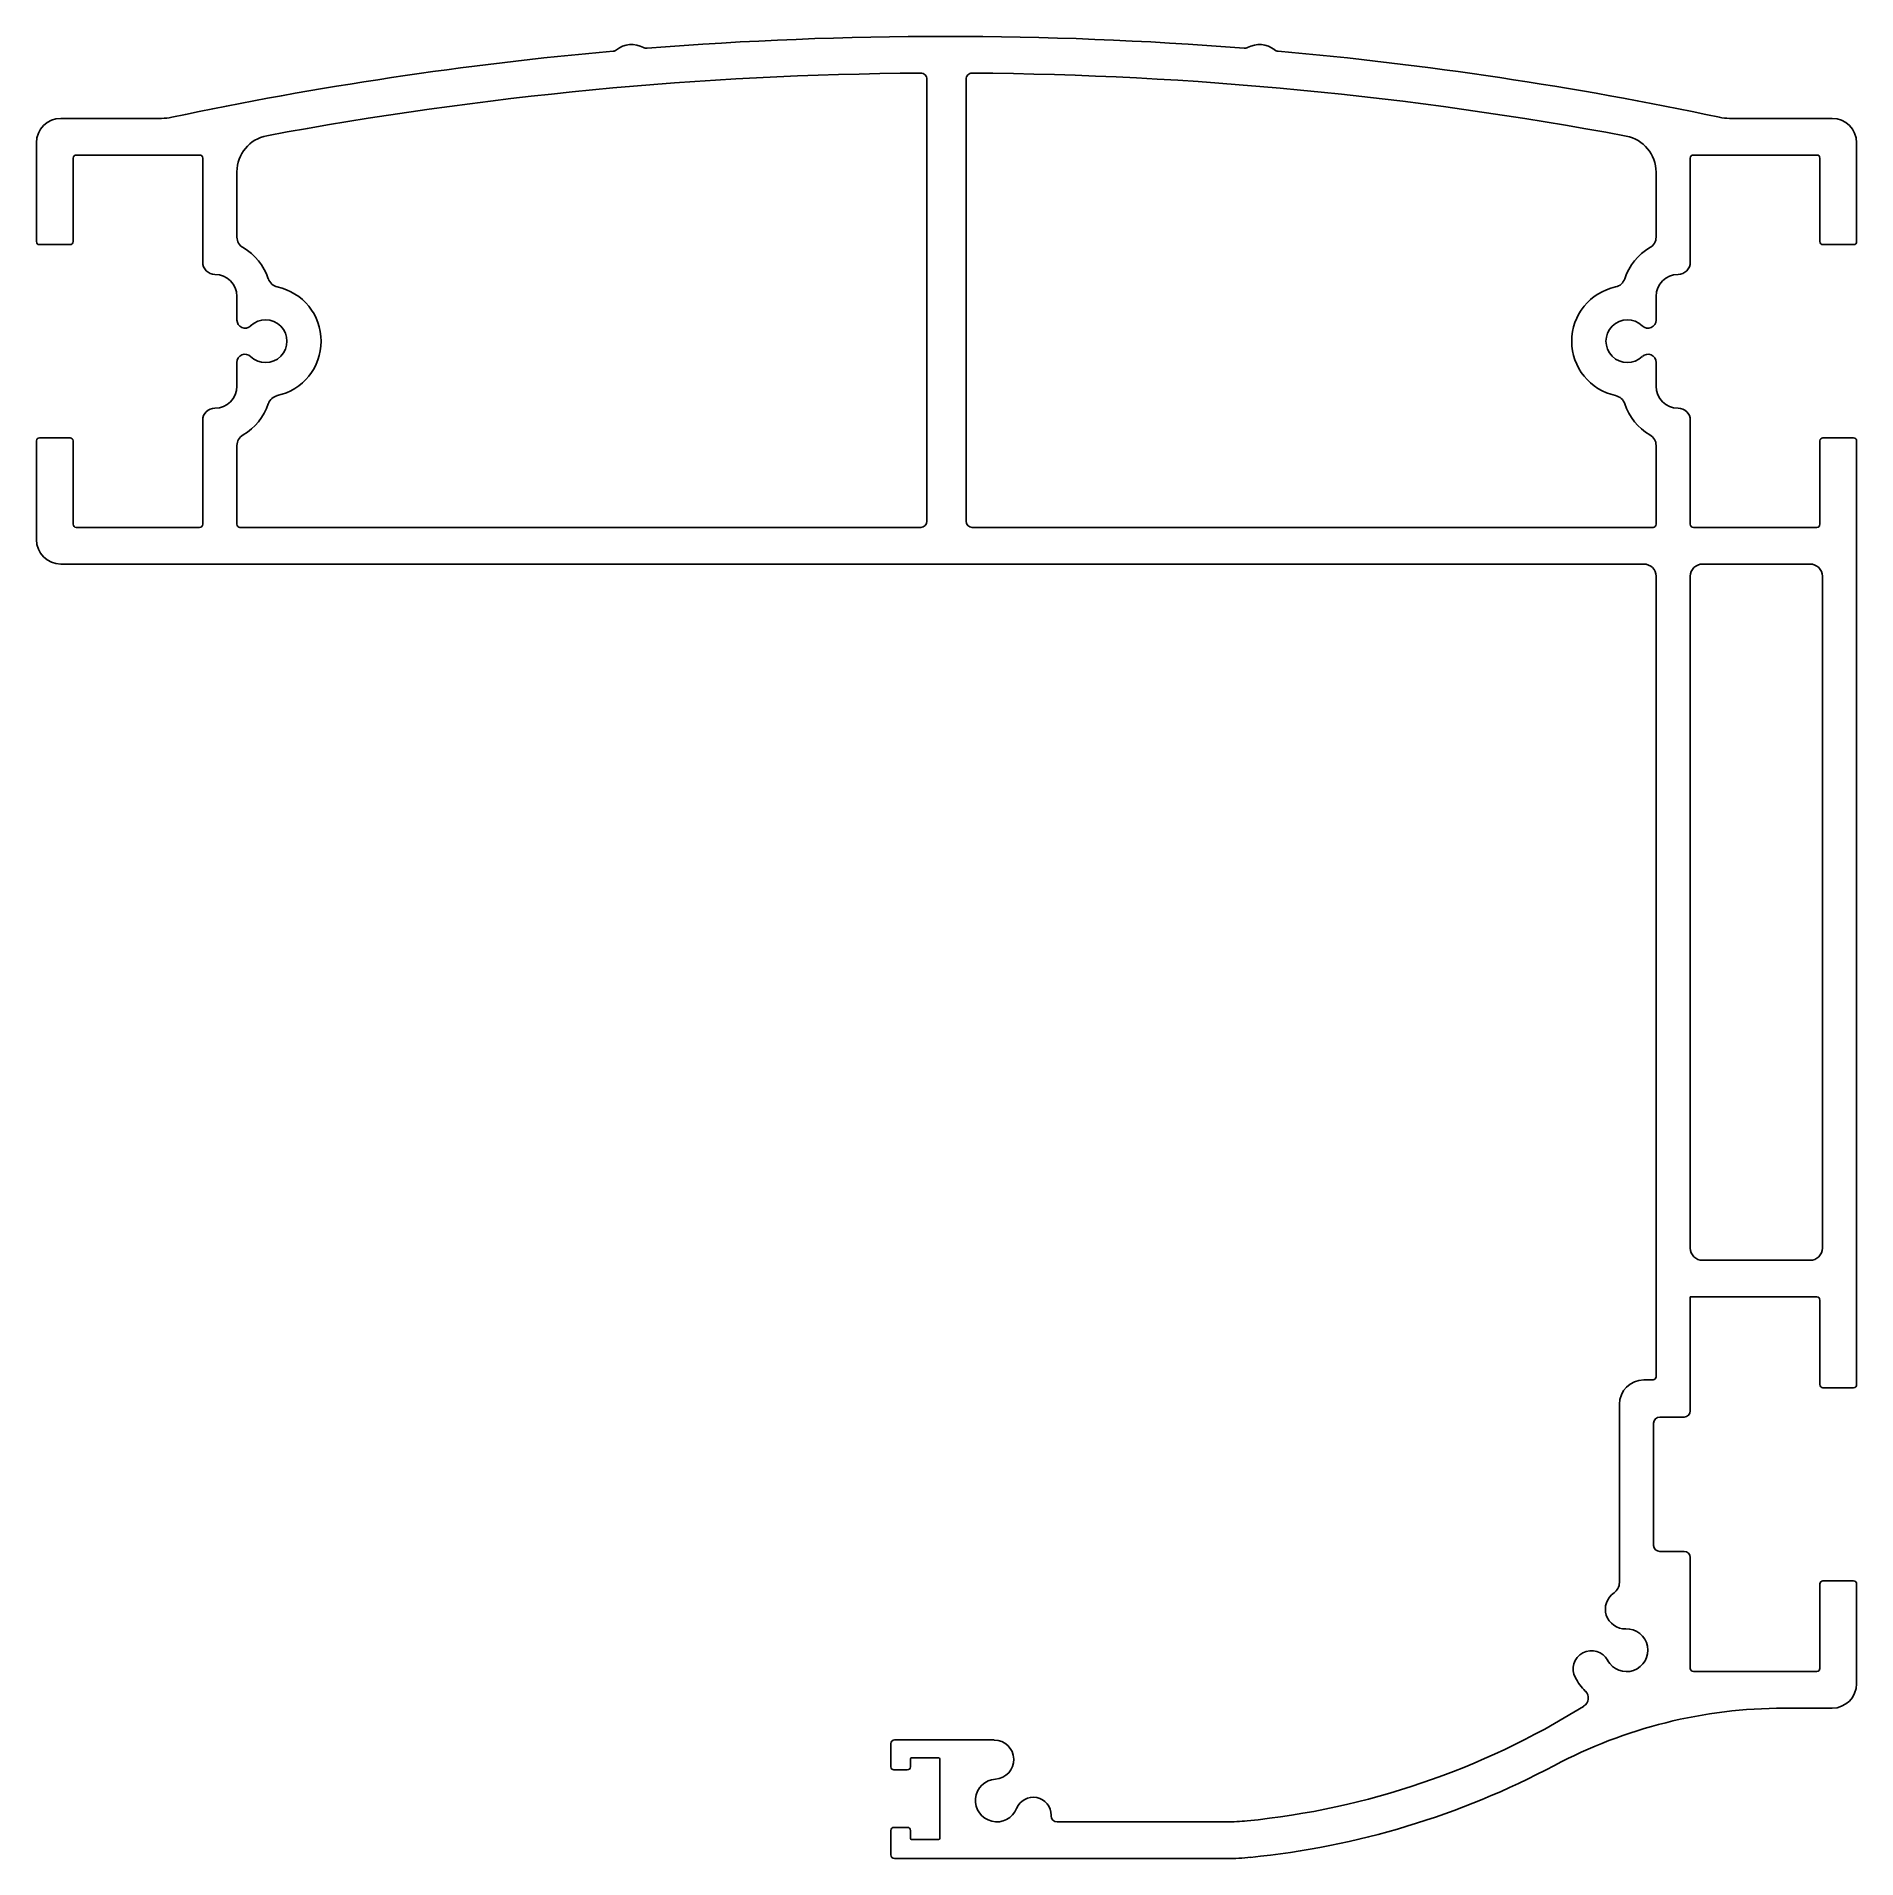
# Model space of a CAD drawing. Extents: x 2615 to 2764, y 1299 to 1448.
import ezdxf

# ---------------------------------------------------------------- set-up
doc = ezdxf.new("R2010")
doc.units = 0
doc.layers.get('0').update_dxf_attribs({"linetype": 'CONTINUOUS'})

msp = doc.modelspace()

# ---------------------------------------------------------------- linework, layer by layer
for p, q in [((2687.62, 1444.86), (2687.62, 1408.7)), ((2690.82, 1408.7), (2690.82, 1444.86)), ((2625.02, 1441.66), (2616.78, 1441.66)), ((2761.67, 1441.66), (2753.27, 1441.66)), ((2614.78, 1439.66), (2614.78, 1431.58)), ((2618.03, 1438.66), (2628.13, 1438.66)), ((2750.32, 1438.66), (2760.42, 1438.66)), ((2763.67, 1431.58), (2763.67, 1439.66)), ((2617.78, 1431.58), (2617.78, 1438.41)), ((2628.38, 1438.41), (2628.38, 1429.9)), ((2631.18, 1431.95), (2631.18, 1437.29)), ((2747.27, 1437.26), (2747.27, 1431.95)), ((2750.07, 1429.9), (2750.07, 1438.41)), ((2760.67, 1438.41), (2760.67, 1431.58)), ((2615.03, 1431.33), (2617.53, 1431.33)), ((2760.92, 1431.33), (2763.42, 1431.33)), ((2631.18, 1427.1), (2631.18, 1425.16)), ((2747.27, 1425.16), (2747.27, 1427.1)), ((2631.18, 1421.7), (2631.18, 1419.75)), ((2747.27, 1419.75), (2747.27, 1421.7)), ((2628.38, 1416.95), (2628.38, 1408.45)), ((2750.07, 1408.45), (2750.07, 1416.95)), ((2614.78, 1415.28), (2614.78, 1407.2)), ((2617.53, 1415.53), (2615.03, 1415.53)), ((2617.78, 1408.45), (2617.78, 1415.28)), ((2631.18, 1408.45), (2631.18, 1414.9)), ((2747.27, 1414.9), (2747.27, 1408.45)), ((2760.67, 1415.28), (2760.67, 1408.45)), ((2763.42, 1415.53), (2760.92, 1415.53)), ((2763.67, 1338.07), (2763.67, 1415.28)), ((2628.13, 1408.2), (2618.03, 1408.2)), ((2687.12, 1408.2), (2631.43, 1408.2)), ((2747.02, 1408.2), (2691.32, 1408.2)), ((2760.42, 1408.2), (2750.32, 1408.2)), ((2616.78, 1405.2), (2746.27, 1405.2)), ((2751.07, 1405.2), (2759.87, 1405.2)), ((2747.27, 1404.2), (2747.27, 1338.71)), ((2750.07, 1349.24), (2750.07, 1404.2)), ((2760.87, 1404.2), (2760.87, 1349.24)), ((2759.87, 1348.24), (2751.07, 1348.24)), ((2750.07, 1345.24), (2760.42, 1345.24)), ((2750.07, 1335.92), (2750.07, 1345.24)), ((2760.67, 1344.99), (2760.67, 1338.07)), ((2747.02, 1338.46), (2746.27, 1338.46)), ((2760.92, 1337.82), (2763.42, 1337.82)), ((2744.27, 1336.46), (2744.27, 1321.87)), ((2747.07, 1324.92), (2747.07, 1334.92)), ((2747.57, 1335.42), (2749.57, 1335.42)), ((2749.57, 1324.42), (2747.57, 1324.42)), ((2750.07, 1314.85), (2750.07, 1323.92)), ((2760.67, 1321.77), (2760.67, 1314.85)), ((2763.42, 1322.02), (2760.92, 1322.02)), ((2763.67, 1313.6), (2763.67, 1321.77)), ((2760.42, 1314.6), (2750.32, 1314.6)), ((2757.74, 1311.6), (2761.67, 1311.6)), ((2693.13, 1309), (2684.97, 1309)), ((2684.67, 1308.7), (2684.67, 1306.8)), ((2686.27, 1306.8), (2686.27, 1307.45)), ((2686.37, 1307.55), (2688.57, 1307.55)), ((2688.67, 1307.45), (2688.67, 1300.95)), ((2684.92, 1306.55), (2686.02, 1306.55)), ((2684.67, 1301.6), (2684.67, 1299.6)), ((2686.02, 1301.85), (2684.92, 1301.85)), ((2686.27, 1300.95), (2686.27, 1301.6)), ((2697.78, 1302.8), (2697.78, 1302.84)), ((2712.14, 1302.3), (2698.28, 1302.3)), ((2688.57, 1300.85), (2686.37, 1300.85)), ((2684.97, 1299.3), (2712.14, 1299.3))]:
    msp.add_line(p, q)
for centre, radius, start, end in [((2663.47, 1445.69), 2.01, 61.1521, 128.5168), ((2664.68, 1447.89), 0.5, 241.1521, 274.5746), ((2689.15, 1142.14), 306.23, 85.4254, 94.5746), ((2713.61, 1447.89), 0.5, 265.4254, 298.8479), ((2714.82, 1445.69), 2.01, 51.4832, 118.8479), ((2689.15, 1142.14), 306.23, 95.0944, 101.9295), ((2661.91, 1447.65), 0.5, 275.0944, 308.5168), ((2716.38, 1447.65), 0.5, 231.4832, 264.9056), ((2689.15, 1142.14), 306.23, 78.0705, 84.9056), ((2689.15, 1142.14), 303.23, 90.383, 100.5495), ((2687.12, 1444.86), 0.5, 0, 90.383), ((2691.32, 1444.86), 0.5, 89.588, 180), ((2689.15, 1142.14), 303.23, 79.4207, 89.588), ((2616.78, 1439.66), 2, 90, 180), ((2625.02, 1445.66), 4, 270, 281.9295), ((2753.27, 1445.66), 4, 258.0705, 270), ((2761.67, 1439.66), 2, 0, 90), ((2634.18, 1437.29), 3, 100.5495, 180), ((2744.27, 1437.26), 3, 0, 79.4207), ((2618.03, 1438.41), 0.25, 90, 180), ((2628.13, 1438.41), 0.25, 0, 90), ((2750.32, 1438.41), 0.25, 90, 180), ((2760.42, 1438.41), 0.25, 0, 90), ((2615.03, 1431.58), 0.25, 180, 270), ((2617.53, 1431.58), 0.25, 270, 0), ((2632.18, 1431.95), 1, 180, 240), ((2629.38, 1427.1), 4.6, 18.235, 60), ((2749.07, 1427.1), 4.6, 120, 161.765), ((2746.27, 1431.95), 1, 300, 0), ((2760.92, 1431.58), 0.25, 180, 270), ((2763.42, 1431.58), 0.25, 270, 0), ((2629.38, 1429.9), 1, 180, 270), ((2749.07, 1429.9), 1, 270, 0), ((2629.38, 1427.1), 1.8, 0, 90), ((2634.7, 1428.85), 1, 198.235, 257.775), ((2743.75, 1428.85), 1, 282.225, 341.765), ((2749.07, 1427.1), 1.8, 90, 180), ((2633.52, 1423.43), 4.55, 282.225, 77.775), ((2744.92, 1423.43), 4.55, 102.225, 257.775), ((2631.85, 1425.16), 0.665, 180, 314.0093), ((2633.52, 1423.43), 1.75, 225.7567, 134.0093), ((2744.92, 1423.43), 1.75, 45.9907, 314.2433), ((2746.6, 1425.16), 0.665, 225.9907, 0), ((2631.84, 1421.7), 0.661, 45.7567, 180), ((2746.61, 1421.7), 0.661, 0, 134.2433), ((2629.38, 1419.75), 1.8, 270, 0), ((2749.07, 1419.75), 1.8, 180, 270), ((2629.38, 1416.95), 1, 90, 180), ((2629.38, 1419.75), 4.6, 300, 341.765), ((2634.7, 1418), 1, 102.225, 161.765), ((2743.75, 1418), 1, 18.235, 77.775), ((2749.07, 1419.75), 4.6, 198.235, 240), ((2749.07, 1416.95), 1, 0, 90), ((2615.03, 1415.28), 0.25, 90, 180), ((2617.53, 1415.28), 0.25, 0, 90), ((2632.18, 1414.9), 1, 120, 180), ((2746.27, 1414.9), 1, 0, 60), ((2760.92, 1415.28), 0.25, 90, 180), ((2763.42, 1415.28), 0.25, 0, 90), ((2687.12, 1408.7), 0.5, 270, 0), ((2691.32, 1408.7), 0.5, 180, 270), ((2616.78, 1407.2), 2, 180, 270), ((2618.03, 1408.45), 0.25, 180, 270), ((2628.13, 1408.45), 0.25, 270, 0), ((2631.43, 1408.45), 0.25, 180, 270), ((2747.02, 1408.45), 0.25, 270, 0), ((2750.32, 1408.45), 0.25, 180, 270), ((2760.42, 1408.45), 0.25, 270, 0), ((2746.27, 1404.2), 1, 0, 90), ((2751.07, 1404.2), 1, 90, 180), ((2759.87, 1404.2), 1, 0, 90), ((2751.07, 1349.24), 1, 180, 270), ((2759.87, 1349.24), 1, 270, 0), ((2760.42, 1344.99), 0.25, 0, 90), ((2747.02, 1338.71), 0.25, 270, 0), ((2746.27, 1336.46), 2, 90, 180), ((2760.92, 1338.07), 0.25, 180, 270), ((2763.42, 1338.07), 0.25, 270, 0), ((2749.57, 1335.92), 0.5, 270, 0), ((2747.57, 1334.92), 0.5, 90, 180), ((2747.57, 1324.92), 0.5, 180, 270), ((2749.57, 1323.92), 0.5, 0, 90), ((2744.73, 1319.7), 1.61, 124.0404, 272.0652), ((2743.27, 1321.87), 1, 304.0404, 0), ((2760.92, 1321.77), 0.25, 90, 180), ((2763.42, 1321.77), 0.25, 0, 90), ((2744.85, 1316.34), 1.75, 208.2205, 92.0652), ((2741.99, 1314.8), 1.5, 28.2205, 208.2205), ((2750.32, 1314.85), 0.25, 180, 270), ((2760.42, 1314.85), 0.25, 270, 0), ((2744.85, 1316.34), 4.75, 208.2205, 224.8342), ((2761.67, 1313.6), 2, 270, 0), ((2740.92, 1312.43), 0.8, 301.9391, 44.8342), ((2707.51, 1366.01), 63.94, 275.6527, 301.9391), ((2757.74, 1271.6), 40, 90, 118.0115), ((2684.97, 1308.7), 0.3, 90, 180), ((2693.13, 1307.39), 1.6, 273.5625, 90), ((2686.37, 1307.45), 0.1, 90, 180), ((2688.57, 1307.45), 0.1, 0, 90), ((2684.92, 1306.8), 0.25, 180, 270), ((2686.02, 1306.8), 0.25, 270, 0), ((2707.51, 1366.01), 66.94, 275.6527, 298.0115), ((2693.34, 1304.05), 1.75, 93.5625, 337.8802), ((2696.32, 1302.84), 1.47, 0, 157.8802), ((2684.92, 1301.6), 0.25, 90, 180), ((2686.02, 1301.6), 0.25, 0, 90), ((2698.28, 1302.8), 0.5, 180, 270), ((2712.14, 1319.3), 17, 270, 275.6527), ((2686.37, 1300.95), 0.1, 180, 270), ((2688.57, 1300.95), 0.1, 270, 0), ((2684.97, 1299.6), 0.3, 180, 270), ((2712.14, 1319.3), 20, 270, 275.6527)]:
    msp.add_arc(centre, radius, start, end)

doc.saveas('drawing.dxf')
